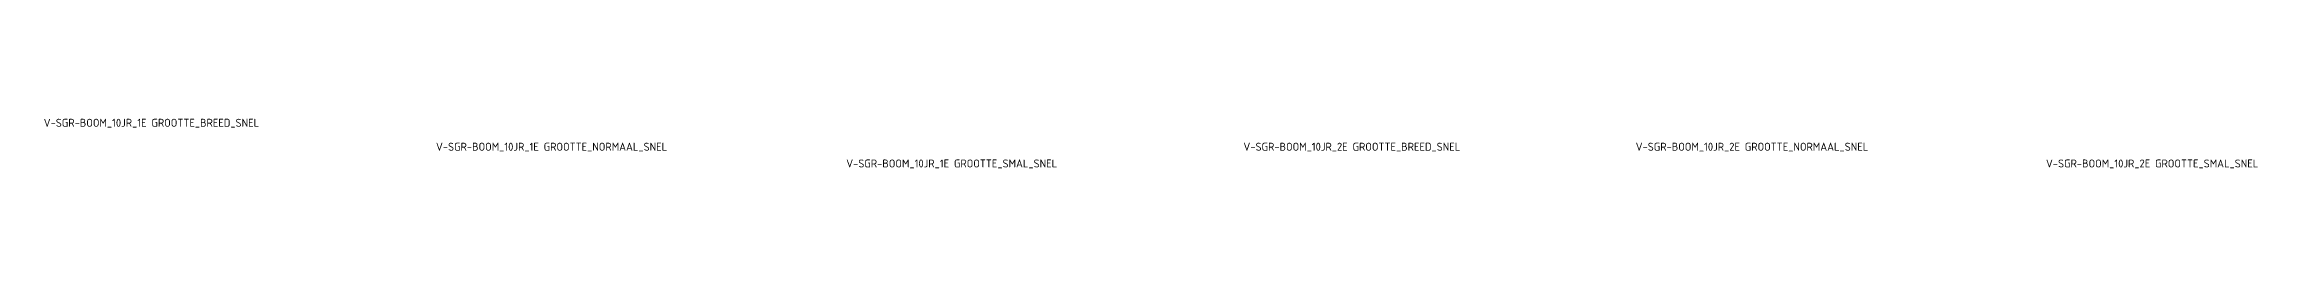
# Model space of a CAD drawing. Header units: metres. Extents: x -13 to 4465, y -15 to 526.
# Drawn here: x -13.4 to 263.2, y 261.9 to 268.1 of the extents above; entities that cross this region are included whole.
import ezdxf

# ---------------------------------------------------------------- set-up
doc = ezdxf.new("R2010")
doc.units = ezdxf.units.M
doc.styles.add('NLCS-ISO', font='NLCS-ISO.ttf')

msp = doc.modelspace()

# ---------------------------------------------------------------- texts
at = {"char_height": 1, "attachment_point": 5, "style": 'NLCS-ISO'}
for s, insert in [('V-SGR-BOOM_10JR_1E GROOTTE_BREED_SNEL', (0, 267.5)), ('V-SGR-BOOM_10JR_1E GROOTTE_NORMAAL_SNEL', (50, 264.5)), ('V-SGR-BOOM_10JR_1E GROOTTE_SMAL_SNEL', (100, 262.4)), ('V-SGR-BOOM_10JR_2E GROOTTE_BREED_SNEL', (150, 264.5)), ('V-SGR-BOOM_10JR_2E GROOTTE_NORMAAL_SNEL', (200, 264.5)), ('V-SGR-BOOM_10JR_2E GROOTTE_SMAL_SNEL', (250, 262.4))]:
    msp.add_mtext(s, dxfattribs=dict(at, insert=insert))

doc.saveas('drawing.dxf')
